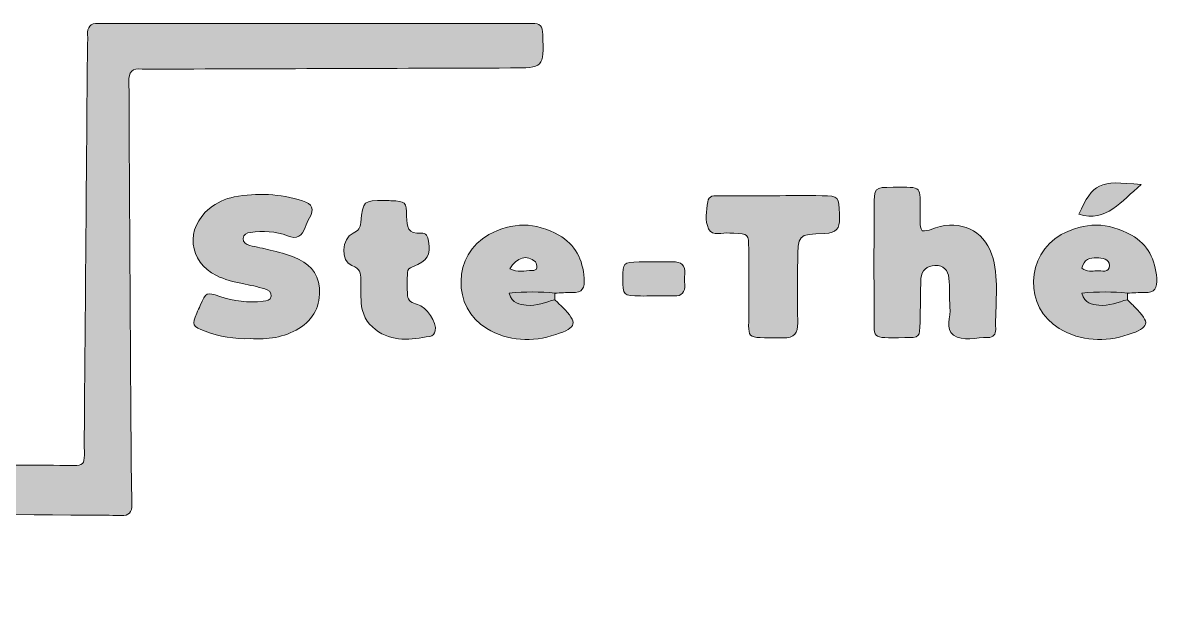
# Model space of a CAD drawing. Header units: millimetres. Extents: x -46 to 187, y -44 to 92.
# Drawn here: x 19.57 to 65.19, y -40.41 to -17.24 of the extents above; entities that cross this region are included whole.
import ezdxf

# ---------------------------------------------------------------- set-up
doc = ezdxf.new("R2010")
doc.units = ezdxf.units.MM
doc.header["$MEASUREMENT"] = 0
doc.layers.add('Calque 1', color=7, linetype='Continuous')

# ---------------------------------------------------------------- blocks, each defined once
blk = doc.blocks.new('block 2')
at = {"layer": 'Calque 1', "true_color": 0xffffff}
h = blk.add_hatch(color=7, dxfattribs=at)
h.dxf.hatch_style = 2
edge = h.paths.add_edge_path()
edge.add_spline(control_points=[(-3.55, -34.875), (4.571, -34.937), (12.691, -35.003), (20.812, -35.055), (22.269, -35.064), (22.033, -35.244), (22.045, -33.884), (22.092, -28.782), (22.129, -23.68), (22.17, -18.579), (22.172, -18.297), (22.191, -18.014), (22.181, -17.733), (22.17, -17.422), (22.276, -17.248), (22.613, -17.271), (22.754, -17.28), (22.895, -17.271), (23.036, -17.271), (28.564, -17.271), (34.091, -17.271), (39.619, -17.271), (39.76, -17.271), (39.902, -17.283), (40.042, -17.27), (40.375, -17.24), (40.473, -17.395), (40.482, -17.715), (40.519, -19.063), (40.528, -19.06), (39.18, -19.064), (34.329, -19.078), (29.479, -19.095), (24.629, -19.111), (24.544, -19.111), (24.458, -19.119), (24.375, -19.11), (23.981, -19.064), (23.823, -19.209), (23.838, -19.629), (23.868, -20.53), (23.849, -21.433), (23.854, -22.335), (23.878, -26.31), (23.902, -30.285), (23.928, -34.26), (23.933, -35.049), (23.943, -35.838), (23.963, -36.627), (23.971, -36.949), (23.845, -37.091), (23.517, -37.078), (23.095, -37.061), (22.672, -37.067), (22.249, -37.063), (14.354, -36.986), (6.459, -36.909), (-1.435, -36.832), (-2.14, -36.825), (-2.844, -36.81), (-3.549, -36.8), (-3.468, -36.158), (-3.504, -35.517), (-3.55, -34.875)], knot_values=[0, 0, 0, 0, 1, 1, 1, 2, 2, 2, 3, 3, 3, 4, 4, 4, 5, 5, 5, 6, 6, 6, 7, 7, 7, 8, 8, 8, 9, 9, 9, 10, 10, 10, 11, 11, 11, 12, 12, 12, 13, 13, 13, 14, 14, 14, 15, 15, 15, 16, 16, 16, 17, 17, 17, 18, 18, 18, 19, 19, 19, 20, 20, 20, 21, 21, 21, 21], degree=3, periodic=1)
h = blk.add_hatch(color=7, dxfattribs=at)
h.dxf.hatch_style = 2
edge = h.paths.add_edge_path()
edge.add_spline(control_points=[(64.544, -23.758), (63.722, -24.425), (63.169, -25.287), (62.031, -24.953), (62.622, -23.691), (62.838, -23.58), (64.544, -23.758)], knot_values=[0, 0, 0, 0, 1, 1, 1, 2, 2, 2, 2], degree=3, periodic=1)
h = blk.add_hatch(color=7, dxfattribs=at)
h.dxf.hatch_style = 2
edge = h.paths.add_edge_path()
edge.add_spline(control_points=[(28.724, -29.955), (28.095, -29.983), (27.487, -29.874), (26.903, -29.656), (26.391, -29.464), (26.375, -29.41), (26.568, -28.928), (26.61, -28.824), (26.662, -28.723), (26.709, -28.621), (26.953, -28.085), (26.959, -28.07), (27.492, -28.258), (28.063, -28.46), (28.644, -28.509), (29.238, -28.453), (29.373, -28.44), (29.538, -28.425), (29.556, -28.246), (29.573, -28.08), (29.442, -27.99), (29.308, -27.952), (29.01, -27.869), (28.709, -27.799), (28.405, -27.741), (28.044, -27.673), (27.69, -27.58), (27.361, -27.418), (26.232, -26.865), (26.097, -25.501), (27.086, -24.715), (27.378, -24.483), (27.71, -24.319), (28.071, -24.254), (28.997, -24.087), (29.916, -24.12), (30.822, -24.409), (31.212, -24.534), (31.309, -24.739), (31.103, -25.095), (31.033, -25.216), (30.976, -25.347), (30.93, -25.479), (30.807, -25.835), (30.599, -25.969), (30.223, -25.819), (29.742, -25.628), (29.235, -25.614), (28.727, -25.679), (28.582, -25.698), (28.438, -25.76), (28.434, -25.925), (28.431, -26.082), (28.553, -26.173), (28.7, -26.208), (28.973, -26.273), (29.25, -26.323), (29.522, -26.393), (29.847, -26.478), (30.181, -26.548), (30.489, -26.679), (31.031, -26.908), (31.446, -27.26), (31.499, -27.911), (31.558, -28.63), (31.278, -29.175), (30.674, -29.548), (30.077, -29.916), (29.409, -29.993), (28.724, -29.955)], knot_values=[0, 0, 0, 0, 1, 1, 1, 2, 2, 2, 3, 3, 3, 4, 4, 4, 5, 5, 5, 6, 6, 6, 7, 7, 7, 8, 8, 8, 9, 9, 9, 10, 10, 10, 11, 11, 11, 12, 12, 12, 13, 13, 13, 14, 14, 14, 15, 15, 15, 16, 16, 16, 17, 17, 17, 18, 18, 18, 19, 19, 19, 20, 20, 20, 21, 21, 21, 22, 22, 22, 23, 23, 23, 23], degree=3, periodic=1)
h = blk.add_hatch(color=7, dxfattribs=at)
h.dxf.hatch_style = 2
edge = h.paths.add_edge_path()
edge.add_spline(control_points=[(55.733, -25.616), (55.994, -25.645), (56.214, -25.493), (56.457, -25.44), (57.475, -25.218), (58.324, -25.718), (58.584, -26.729), (58.826, -27.669), (58.666, -28.632), (58.693, -29.585), (58.698, -29.779), (58.586, -29.913), (58.386, -29.909), (57.913, -29.899), (57.373, -30.086), (56.989, -29.814), (56.663, -29.582), (56.884, -29.077), (56.854, -28.695), (56.823, -28.304), (56.853, -27.907), (56.812, -27.517), (56.779, -27.21), (56.599, -26.996), (56.25, -27.014), (55.924, -27.031), (55.704, -27.205), (55.687, -27.53), (55.655, -28.119), (55.669, -28.71), (55.654, -29.3), (55.638, -29.899), (55.632, -29.917), (55.033, -29.917), (53.594, -29.916), (53.816, -30.051), (53.805, -28.727), (53.793, -27.377), (53.8, -26.026), (53.803, -24.676), (53.806, -23.874), (53.81, -23.865), (54.57, -23.866), (55.796, -23.867), (55.645, -23.764), (55.657, -24.949), (55.66, -25.171), (55.613, -25.4), (55.733, -25.616)], knot_values=[0, 0, 0, 0, 1, 1, 1, 2, 2, 2, 3, 3, 3, 4, 4, 4, 5, 5, 5, 6, 6, 6, 7, 7, 7, 8, 8, 8, 9, 9, 9, 10, 10, 10, 11, 11, 11, 12, 12, 12, 13, 13, 13, 14, 14, 14, 15, 15, 15, 16, 16, 16, 16], degree=3, periodic=1)
h = blk.add_hatch(color=7, dxfattribs=at)
h.dxf.hatch_style = 2
edge = h.paths.add_edge_path()
edge.add_spline(control_points=[(34.121, -24.403), (34.205, -24.403), (34.29, -24.4), (34.374, -24.404), (34.967, -24.433), (35, -24.436), (35.007, -25.03), (35.013, -25.453), (35.063, -25.752), (35.588, -25.709), (35.793, -25.692), (35.862, -25.841), (35.892, -26.032), (35.983, -26.606), (35.864, -26.814), (35.245, -27.062), (35.129, -27.109), (35.042, -27.166), (35.039, -27.29), (35.032, -27.599), (35.021, -27.909), (35.043, -28.216), (35.059, -28.442), (35.231, -28.521), (35.444, -28.577), (35.815, -28.676), (36.22, -29.309), (36.16, -29.637), (36.137, -29.762), (36.046, -29.845), (35.941, -29.864), (35.186, -30), (34.426, -30.106), (33.755, -29.592), (33.403, -29.323), (33.209, -28.951), (33.181, -28.507), (33.161, -28.198), (33.164, -27.888), (33.163, -27.578), (33.162, -27.316), (33.138, -27.141), (32.81, -27.017), (32.348, -26.842), (32.385, -25.928), (32.854, -25.707), (33.073, -25.605), (33.14, -25.497), (33.164, -25.28), (33.263, -24.397), (33.269, -24.398), (34.121, -24.403)], knot_values=[0, 0, 0, 0, 1, 1, 1, 2, 2, 2, 3, 3, 3, 4, 4, 4, 5, 5, 5, 6, 6, 6, 7, 7, 7, 8, 8, 8, 9, 9, 9, 10, 10, 10, 11, 11, 11, 12, 12, 12, 13, 13, 13, 14, 14, 14, 15, 15, 15, 16, 16, 16, 17, 17, 17, 17], degree=3, periodic=1)
h = blk.add_hatch(color=7, dxfattribs=at)
h.dxf.hatch_style = 2
edge = h.paths.add_edge_path()
edge.add_spline(control_points=[(49.769, -24.203), (50.416, -24.202), (51.062, -24.195), (51.709, -24.204), (52.371, -24.214), (52.405, -24.257), (52.407, -24.939), (52.408, -24.995), (52.404, -25.051), (52.407, -25.107), (52.429, -25.516), (52.281, -25.707), (51.827, -25.72), (50.729, -25.751), (50.73, -25.774), (50.73, -26.874), (50.729, -27.689), (50.72, -28.504), (50.732, -29.319), (50.739, -29.736), (50.595, -29.933), (50.146, -29.926), (48.466, -29.9), (48.797, -30.077), (48.769, -28.626), (48.754, -27.867), (48.774, -27.108), (48.763, -26.349), (48.755, -25.734), (48.745, -25.734), (48.166, -25.71), (48.11, -25.708), (48.052, -25.717), (47.997, -25.708), (47.706, -25.663), (47.306, -25.863), (47.147, -25.533), (46.992, -25.213), (47.066, -24.814), (47.114, -24.452), (47.149, -24.184), (47.382, -24.206), (47.576, -24.205), (48.307, -24.201), (49.038, -24.203), (49.769, -24.203)], knot_values=[0, 0, 0, 0, 1, 1, 1, 2, 2, 2, 3, 3, 3, 4, 4, 4, 5, 5, 5, 6, 6, 6, 7, 7, 7, 8, 8, 8, 9, 9, 9, 10, 10, 10, 11, 11, 11, 12, 12, 12, 13, 13, 13, 14, 14, 14, 15, 15, 15, 15], degree=3, periodic=1)
h = blk.add_hatch(color=7, dxfattribs=at)
h.dxf.hatch_style = 2
edge = h.paths.add_edge_path()
edge.add_spline(control_points=[(40.968, -28.392), (41.068, -28.491), (41.169, -28.589), (41.268, -28.689), (41.896, -29.325), (41.872, -29.508), (41, -29.795), (40.056, -30.105), (39.099, -30.069), (38.228, -29.551), (36.81, -28.708), (36.862, -26.564), (38.308, -25.769), (39.245, -25.255), (40.193, -25.261), (41.125, -25.79), (41.796, -26.17), (42.094, -26.778), (42.144, -27.529), (42.169, -27.892), (42.09, -28.137), (41.647, -28.104), (41.425, -28.087), (41.198, -28.119), (40.973, -28.128), (40.373, -28.059), (39.775, -28.065), (39.132, -28.122), (39.264, -28.56), (39.538, -28.577), (39.82, -28.613), (40.231, -28.667), (40.587, -28.474), (40.968, -28.392)], knot_values=[0, 0, 0, 0, 1, 1, 1, 2, 2, 2, 3, 3, 3, 4, 4, 4, 5, 5, 5, 6, 6, 6, 7, 7, 7, 8, 8, 8, 9, 9, 9, 10, 10, 10, 11, 11, 11, 11], degree=3, periodic=1)
edge = h.paths.add_edge_path()
edge.add_spline(control_points=[(39.158, -27.148), (39.451, -27.293), (39.759, -27.222), (40.061, -27.215), (40.14, -27.214), (40.241, -27.191), (40.247, -27.094), (40.252, -27.02), (40.232, -26.919), (40.183, -26.87), (39.863, -26.553), (39.428, -26.672), (39.158, -27.148)], knot_values=[0, 0, 0, 0, 1, 1, 1, 2, 2, 2, 3, 3, 3, 4, 4, 4, 4], degree=3, periodic=1)
h = blk.add_hatch(color=7, dxfattribs=at)
h.dxf.hatch_style = 2
edge = h.paths.add_edge_path()
edge.add_spline(control_points=[(63.989, -28.392), (64.089, -28.491), (64.19, -28.589), (64.289, -28.689), (64.917, -29.325), (64.893, -29.508), (64.021, -29.795), (63.077, -30.105), (62.12, -30.069), (61.249, -29.551), (59.831, -28.708), (59.883, -26.564), (61.329, -25.769), (62.266, -25.255), (63.214, -25.261), (64.146, -25.79), (64.817, -26.17), (65.115, -26.778), (65.165, -27.529), (65.19, -27.892), (65.11, -28.137), (64.668, -28.104), (64.446, -28.087), (64.219, -28.119), (63.994, -28.128), (63.393, -28.059), (62.796, -28.065), (62.153, -28.122), (62.285, -28.56), (62.559, -28.577), (62.841, -28.613), (63.252, -28.667), (63.608, -28.474), (63.989, -28.392)], knot_values=[0, 0, 0, 0, 1, 1, 1, 2, 2, 2, 3, 3, 3, 4, 4, 4, 5, 5, 5, 6, 6, 6, 7, 7, 7, 8, 8, 8, 9, 9, 9, 10, 10, 10, 11, 11, 11, 11], degree=3, periodic=1)
edge = h.paths.add_edge_path()
edge.add_spline(control_points=[(62.153, -27.125), (62.358, -27.271), (62.561, -27.241), (62.75, -27.225), (62.944, -27.209), (63.273, -27.338), (63.268, -27.007), (63.265, -26.756), (62.979, -26.698), (62.744, -26.699), (62.482, -26.701), (62.238, -26.747), (62.153, -27.125)], knot_values=[0, 0, 0, 0, 1, 1, 1, 2, 2, 2, 3, 3, 3, 4, 4, 4, 4], degree=3, periodic=1)
h = blk.add_hatch(color=7, dxfattribs=at)
h.dxf.hatch_style = 2
edge = h.paths.add_edge_path()
edge.add_spline(control_points=[(44.913, -28.239), (44.745, -28.239), (44.577, -28.242), (44.409, -28.239), (43.712, -28.225), (43.699, -28.212), (43.702, -27.541), (43.705, -26.892), (43.708, -26.884), (44.353, -26.87), (44.8, -26.861), (45.248, -26.88), (45.695, -26.866), (46.05, -26.855), (46.218, -26.996), (46.19, -27.358), (46.18, -27.497), (46.183, -27.638), (46.19, -27.777), (46.205, -28.088), (46.078, -28.249), (45.752, -28.239), (45.472, -28.23), (45.192, -28.237), (44.913, -28.237), (44.913, -28.238), (44.913, -28.239), (44.913, -28.239)], knot_values=[0, 0, 0, 0, 1, 1, 1, 2, 2, 2, 3, 3, 3, 4, 4, 4, 5, 5, 5, 6, 6, 6, 7, 7, 7, 8, 8, 8, 9, 9, 9, 9], degree=3, periodic=1)
at = {"layer": 'Calque 1', "true_color": 0xe0edf7}
h = blk.add_hatch(color=254, dxfattribs=at)
h.dxf.hatch_style = 2
edge = h.paths.add_edge_path()
edge.add_spline(control_points=[(40.968, -28.392), (40.587, -28.474), (40.231, -28.667), (39.82, -28.613), (39.538, -28.577), (39.264, -28.56), (39.132, -28.122), (39.775, -28.065), (40.373, -28.059), (40.973, -28.128), (40.972, -28.216), (40.97, -28.304), (40.968, -28.392)], knot_values=[0, 0, 0, 0, 1, 1, 1, 2, 2, 2, 3, 3, 3, 4, 4, 4, 4], degree=3, periodic=1)
h = blk.add_hatch(color=254, dxfattribs=at)
h.dxf.hatch_style = 2
edge = h.paths.add_edge_path()
edge.add_spline(control_points=[(63.989, -28.392), (63.608, -28.474), (63.252, -28.667), (62.841, -28.613), (62.559, -28.577), (62.285, -28.56), (62.153, -28.122), (62.796, -28.065), (63.393, -28.059), (63.994, -28.128), (63.993, -28.216), (63.991, -28.304), (63.989, -28.392)], knot_values=[0, 0, 0, 0, 1, 1, 1, 2, 2, 2, 3, 3, 3, 4, 4, 4, 4], degree=3, periodic=1)
at = {"layer": 'Calque 1', "lineweight": 0}
for points, knots in [([(-3.549, -36.799), (-2.844, -36.81), (-2.14, -36.825), (-1.435, -36.832), (6.459, -36.909), (14.354, -36.986), (22.249, -37.063), (22.672, -37.067), (23.095, -37.061), (23.517, -37.078), (23.845, -37.091), (23.971, -36.949), (23.963, -36.627), (23.943, -35.838), (23.933, -35.049), (23.928, -34.26), (23.902, -30.285), (23.878, -26.31), (23.854, -22.335), (23.849, -21.433), (23.868, -20.53), (23.838, -19.629), (23.823, -19.209), (23.981, -19.064), (24.375, -19.11), (24.458, -19.119), (24.544, -19.111), (24.629, -19.111), (29.479, -19.095), (34.329, -19.078), (39.18, -19.064), (40.528, -19.06), (40.519, -19.063), (40.482, -17.715), (40.473, -17.395), (40.375, -17.24), (40.042, -17.27), (39.902, -17.283), (39.76, -17.271), (39.619, -17.271), (34.091, -17.271), (28.564, -17.271), (23.036, -17.271), (22.895, -17.271), (22.754, -17.28), (22.613, -17.271), (22.276, -17.248), (22.17, -17.422), (22.181, -17.733), (22.191, -18.014), (22.172, -18.297), (22.17, -18.579), (22.129, -23.68), (22.092, -28.782), (22.045, -33.884), (22.033, -35.244), (22.269, -35.064), (20.812, -35.055), (12.691, -35.003), (4.571, -34.937), (-3.55, -34.875), (-3.608, -34.688), (-3.658, -34.497), (-3.727, -34.313), (-4.526, -32.181), (-6.896, -30.985), (-8.986, -31.657), (-11.186, -32.364), (-12.454, -34.746), (-11.788, -36.979), (-11.32, -38.547), (-10.308, -39.667), (-8.705, -40.036), (-7.086, -40.408), (-5.652, -39.94), (-4.527, -38.646), (-4.053, -38.1), (-3.774, -37.469), (-3.549, -36.799)], [0, 0, 0, 0, 1, 1, 1, 2, 2, 2, 3, 3, 3, 4, 4, 4, 5, 5, 5, 6, 6, 6, 7, 7, 7, 8, 8, 8, 9, 9, 9, 10, 10, 10, 11, 11, 11, 12, 12, 12, 13, 13, 13, 14, 14, 14, 15, 15, 15, 16, 16, 16, 17, 17, 17, 18, 18, 18, 19, 19, 19, 20, 20, 20, 21, 21, 21, 22, 22, 22, 23, 23, 23, 24, 24, 24, 25, 25, 25, 26, 26, 26, 26]), ([(-3.55, -34.875), (4.571, -34.937), (12.691, -35.003), (20.812, -35.055), (22.269, -35.064), (22.033, -35.244), (22.045, -33.884), (22.092, -28.782), (22.129, -23.68), (22.17, -18.579), (22.172, -18.297), (22.191, -18.014), (22.181, -17.733), (22.17, -17.422), (22.276, -17.248), (22.613, -17.271), (22.754, -17.28), (22.895, -17.271), (23.036, -17.271), (28.564, -17.271), (34.091, -17.271), (39.619, -17.271), (39.76, -17.271), (39.902, -17.283), (40.042, -17.27), (40.375, -17.24), (40.473, -17.395), (40.482, -17.715), (40.519, -19.063), (40.528, -19.06), (39.18, -19.064), (34.329, -19.078), (29.479, -19.095), (24.629, -19.111), (24.544, -19.111), (24.458, -19.119), (24.375, -19.11), (23.981, -19.064), (23.823, -19.209), (23.838, -19.629), (23.868, -20.53), (23.849, -21.433), (23.854, -22.335), (23.878, -26.31), (23.902, -30.285), (23.928, -34.26), (23.933, -35.049), (23.943, -35.838), (23.963, -36.627), (23.971, -36.949), (23.845, -37.091), (23.517, -37.078), (23.095, -37.061), (22.672, -37.067), (22.249, -37.063), (14.354, -36.986), (6.459, -36.909), (-1.435, -36.832), (-2.14, -36.825), (-2.844, -36.81), (-3.549, -36.8), (-3.468, -36.158), (-3.504, -35.517), (-3.55, -34.875)], [0, 0, 0, 0, 1, 1, 1, 2, 2, 2, 3, 3, 3, 4, 4, 4, 5, 5, 5, 6, 6, 6, 7, 7, 7, 8, 8, 8, 9, 9, 9, 10, 10, 10, 11, 11, 11, 12, 12, 12, 13, 13, 13, 14, 14, 14, 15, 15, 15, 16, 16, 16, 17, 17, 17, 18, 18, 18, 19, 19, 19, 20, 20, 20, 21, 21, 21, 21]), ([(64.544, -23.758), (62.838, -23.58), (62.622, -23.691), (62.031, -24.953), (63.169, -25.287), (63.722, -24.425), (64.544, -23.758)], [0, 0, 0, 0, 1, 1, 1, 2, 2, 2, 2]), ([(64.544, -23.758), (63.722, -24.425), (63.169, -25.287), (62.031, -24.953), (62.622, -23.691), (62.838, -23.58), (64.544, -23.758)], [0, 0, 0, 0, 1, 1, 1, 2, 2, 2, 2]), ([(28.724, -29.955), (29.409, -29.993), (30.077, -29.916), (30.674, -29.548), (31.278, -29.175), (31.558, -28.63), (31.499, -27.911), (31.446, -27.26), (31.031, -26.908), (30.489, -26.679), (30.181, -26.548), (29.847, -26.478), (29.522, -26.393), (29.25, -26.323), (28.973, -26.273), (28.7, -26.208), (28.553, -26.173), (28.431, -26.082), (28.434, -25.925), (28.438, -25.76), (28.582, -25.698), (28.727, -25.679), (29.235, -25.614), (29.742, -25.628), (30.223, -25.819), (30.599, -25.969), (30.807, -25.835), (30.93, -25.479), (30.976, -25.347), (31.033, -25.216), (31.103, -25.095), (31.309, -24.739), (31.212, -24.534), (30.822, -24.409), (29.916, -24.12), (28.997, -24.087), (28.071, -24.254), (27.71, -24.319), (27.378, -24.483), (27.086, -24.715), (26.097, -25.501), (26.232, -26.865), (27.361, -27.418), (27.69, -27.58), (28.044, -27.673), (28.405, -27.741), (28.709, -27.799), (29.01, -27.869), (29.308, -27.952), (29.442, -27.99), (29.573, -28.08), (29.556, -28.246), (29.538, -28.425), (29.373, -28.44), (29.238, -28.453), (28.644, -28.509), (28.063, -28.46), (27.492, -28.258), (26.959, -28.07), (26.953, -28.085), (26.709, -28.621), (26.662, -28.723), (26.61, -28.824), (26.568, -28.928), (26.375, -29.41), (26.391, -29.464), (26.903, -29.656), (27.487, -29.874), (28.095, -29.983), (28.724, -29.955)], [0, 0, 0, 0, 1, 1, 1, 2, 2, 2, 3, 3, 3, 4, 4, 4, 5, 5, 5, 6, 6, 6, 7, 7, 7, 8, 8, 8, 9, 9, 9, 10, 10, 10, 11, 11, 11, 12, 12, 12, 13, 13, 13, 14, 14, 14, 15, 15, 15, 16, 16, 16, 17, 17, 17, 18, 18, 18, 19, 19, 19, 20, 20, 20, 21, 21, 21, 22, 22, 22, 23, 23, 23, 23]), ([(28.724, -29.955), (28.095, -29.983), (27.487, -29.874), (26.903, -29.656), (26.391, -29.464), (26.375, -29.41), (26.568, -28.928), (26.61, -28.824), (26.662, -28.723), (26.709, -28.621), (26.953, -28.085), (26.959, -28.07), (27.492, -28.258), (28.063, -28.46), (28.644, -28.509), (29.238, -28.453), (29.373, -28.44), (29.538, -28.425), (29.556, -28.246), (29.573, -28.08), (29.442, -27.99), (29.308, -27.952), (29.01, -27.869), (28.709, -27.799), (28.405, -27.741), (28.044, -27.673), (27.69, -27.58), (27.361, -27.418), (26.232, -26.865), (26.097, -25.501), (27.086, -24.715), (27.378, -24.483), (27.71, -24.319), (28.071, -24.254), (28.997, -24.087), (29.916, -24.12), (30.822, -24.409), (31.212, -24.534), (31.309, -24.739), (31.103, -25.095), (31.033, -25.216), (30.976, -25.347), (30.93, -25.479), (30.807, -25.835), (30.599, -25.969), (30.223, -25.819), (29.742, -25.628), (29.235, -25.614), (28.727, -25.679), (28.582, -25.698), (28.438, -25.76), (28.434, -25.925), (28.431, -26.082), (28.553, -26.173), (28.7, -26.208), (28.973, -26.273), (29.25, -26.323), (29.522, -26.393), (29.847, -26.478), (30.181, -26.548), (30.489, -26.679), (31.031, -26.908), (31.446, -27.26), (31.499, -27.911), (31.558, -28.63), (31.278, -29.175), (30.674, -29.548), (30.077, -29.916), (29.409, -29.993), (28.724, -29.955)], [0, 0, 0, 0, 1, 1, 1, 2, 2, 2, 3, 3, 3, 4, 4, 4, 5, 5, 5, 6, 6, 6, 7, 7, 7, 8, 8, 8, 9, 9, 9, 10, 10, 10, 11, 11, 11, 12, 12, 12, 13, 13, 13, 14, 14, 14, 15, 15, 15, 16, 16, 16, 17, 17, 17, 18, 18, 18, 19, 19, 19, 20, 20, 20, 21, 21, 21, 22, 22, 22, 23, 23, 23, 23]), ([(55.733, -25.616), (55.613, -25.4), (55.66, -25.171), (55.657, -24.949), (55.645, -23.764), (55.796, -23.867), (54.57, -23.866), (53.81, -23.865), (53.806, -23.874), (53.803, -24.676), (53.8, -26.026), (53.793, -27.377), (53.805, -28.727), (53.816, -30.051), (53.594, -29.916), (55.033, -29.917), (55.632, -29.917), (55.638, -29.899), (55.654, -29.3), (55.669, -28.71), (55.655, -28.119), (55.687, -27.53), (55.704, -27.205), (55.924, -27.031), (56.25, -27.014), (56.599, -26.996), (56.779, -27.21), (56.812, -27.517), (56.853, -27.907), (56.823, -28.304), (56.854, -28.695), (56.884, -29.077), (56.663, -29.582), (56.989, -29.814), (57.373, -30.086), (57.913, -29.899), (58.386, -29.909), (58.586, -29.913), (58.698, -29.779), (58.693, -29.585), (58.666, -28.632), (58.826, -27.669), (58.584, -26.729), (58.324, -25.718), (57.475, -25.218), (56.457, -25.44), (56.214, -25.493), (55.994, -25.645), (55.733, -25.616)], [0, 0, 0, 0, 1, 1, 1, 2, 2, 2, 3, 3, 3, 4, 4, 4, 5, 5, 5, 6, 6, 6, 7, 7, 7, 8, 8, 8, 9, 9, 9, 10, 10, 10, 11, 11, 11, 12, 12, 12, 13, 13, 13, 14, 14, 14, 15, 15, 15, 16, 16, 16, 16]), ([(55.733, -25.616), (55.994, -25.645), (56.214, -25.493), (56.457, -25.44), (57.475, -25.218), (58.324, -25.718), (58.584, -26.729), (58.826, -27.669), (58.666, -28.632), (58.693, -29.585), (58.698, -29.779), (58.586, -29.913), (58.386, -29.909), (57.913, -29.899), (57.373, -30.086), (56.989, -29.814), (56.663, -29.582), (56.884, -29.077), (56.854, -28.695), (56.823, -28.304), (56.853, -27.907), (56.812, -27.517), (56.779, -27.21), (56.599, -26.996), (56.25, -27.014), (55.924, -27.031), (55.704, -27.205), (55.687, -27.53), (55.655, -28.119), (55.669, -28.71), (55.654, -29.3), (55.638, -29.899), (55.632, -29.917), (55.033, -29.917), (53.594, -29.916), (53.816, -30.051), (53.805, -28.727), (53.793, -27.377), (53.8, -26.026), (53.803, -24.676), (53.806, -23.874), (53.81, -23.865), (54.57, -23.866), (55.796, -23.867), (55.645, -23.764), (55.657, -24.949), (55.66, -25.171), (55.613, -25.4), (55.733, -25.616)], [0, 0, 0, 0, 1, 1, 1, 2, 2, 2, 3, 3, 3, 4, 4, 4, 5, 5, 5, 6, 6, 6, 7, 7, 7, 8, 8, 8, 9, 9, 9, 10, 10, 10, 11, 11, 11, 12, 12, 12, 13, 13, 13, 14, 14, 14, 15, 15, 15, 16, 16, 16, 16]), ([(34.121, -24.403), (33.269, -24.398), (33.263, -24.397), (33.164, -25.28), (33.14, -25.497), (33.073, -25.605), (32.854, -25.707), (32.385, -25.928), (32.348, -26.842), (32.81, -27.017), (33.138, -27.141), (33.162, -27.316), (33.163, -27.578), (33.164, -27.888), (33.161, -28.198), (33.181, -28.507), (33.209, -28.951), (33.403, -29.323), (33.755, -29.592), (34.426, -30.106), (35.186, -30), (35.941, -29.864), (36.046, -29.845), (36.137, -29.762), (36.16, -29.637), (36.22, -29.309), (35.815, -28.676), (35.444, -28.577), (35.231, -28.521), (35.059, -28.442), (35.043, -28.216), (35.021, -27.909), (35.032, -27.599), (35.039, -27.29), (35.042, -27.166), (35.129, -27.109), (35.245, -27.062), (35.864, -26.814), (35.983, -26.606), (35.892, -26.032), (35.862, -25.841), (35.793, -25.692), (35.588, -25.709), (35.063, -25.752), (35.013, -25.453), (35.007, -25.03), (35, -24.436), (34.967, -24.433), (34.374, -24.404), (34.29, -24.4), (34.205, -24.403), (34.121, -24.403)], [0, 0, 0, 0, 1, 1, 1, 2, 2, 2, 3, 3, 3, 4, 4, 4, 5, 5, 5, 6, 6, 6, 7, 7, 7, 8, 8, 8, 9, 9, 9, 10, 10, 10, 11, 11, 11, 12, 12, 12, 13, 13, 13, 14, 14, 14, 15, 15, 15, 16, 16, 16, 17, 17, 17, 17]), ([(34.121, -24.403), (34.205, -24.403), (34.29, -24.4), (34.374, -24.404), (34.967, -24.433), (35, -24.436), (35.007, -25.03), (35.013, -25.453), (35.063, -25.752), (35.588, -25.709), (35.793, -25.692), (35.862, -25.841), (35.892, -26.032), (35.983, -26.606), (35.864, -26.814), (35.245, -27.062), (35.129, -27.109), (35.042, -27.166), (35.039, -27.29), (35.032, -27.599), (35.021, -27.909), (35.043, -28.216), (35.059, -28.442), (35.231, -28.521), (35.444, -28.577), (35.815, -28.676), (36.22, -29.309), (36.16, -29.637), (36.137, -29.762), (36.046, -29.845), (35.941, -29.864), (35.186, -30), (34.426, -30.106), (33.755, -29.592), (33.403, -29.323), (33.209, -28.951), (33.181, -28.507), (33.161, -28.198), (33.164, -27.888), (33.163, -27.578), (33.162, -27.316), (33.138, -27.141), (32.81, -27.017), (32.348, -26.842), (32.385, -25.928), (32.854, -25.707), (33.073, -25.605), (33.14, -25.497), (33.164, -25.28), (33.263, -24.397), (33.269, -24.398), (34.121, -24.403)], [0, 0, 0, 0, 1, 1, 1, 2, 2, 2, 3, 3, 3, 4, 4, 4, 5, 5, 5, 6, 6, 6, 7, 7, 7, 8, 8, 8, 9, 9, 9, 10, 10, 10, 11, 11, 11, 12, 12, 12, 13, 13, 13, 14, 14, 14, 15, 15, 15, 16, 16, 16, 17, 17, 17, 17]), ([(49.769, -24.203), (49.038, -24.203), (48.307, -24.201), (47.576, -24.205), (47.382, -24.206), (47.149, -24.184), (47.114, -24.452), (47.066, -24.814), (46.992, -25.213), (47.147, -25.533), (47.306, -25.863), (47.706, -25.663), (47.997, -25.708), (48.052, -25.717), (48.11, -25.708), (48.166, -25.71), (48.745, -25.734), (48.755, -25.734), (48.763, -26.349), (48.774, -27.108), (48.754, -27.867), (48.769, -28.626), (48.797, -30.077), (48.466, -29.9), (50.146, -29.926), (50.595, -29.933), (50.739, -29.736), (50.732, -29.319), (50.72, -28.504), (50.729, -27.689), (50.73, -26.874), (50.73, -25.774), (50.729, -25.751), (51.827, -25.72), (52.281, -25.707), (52.429, -25.516), (52.407, -25.107), (52.404, -25.051), (52.408, -24.995), (52.407, -24.939), (52.405, -24.257), (52.371, -24.214), (51.709, -24.204), (51.062, -24.195), (50.416, -24.202), (49.769, -24.203)], [0, 0, 0, 0, 1, 1, 1, 2, 2, 2, 3, 3, 3, 4, 4, 4, 5, 5, 5, 6, 6, 6, 7, 7, 7, 8, 8, 8, 9, 9, 9, 10, 10, 10, 11, 11, 11, 12, 12, 12, 13, 13, 13, 14, 14, 14, 15, 15, 15, 15]), ([(49.769, -24.203), (50.416, -24.202), (51.062, -24.195), (51.709, -24.204), (52.371, -24.214), (52.405, -24.257), (52.407, -24.939), (52.408, -24.995), (52.404, -25.051), (52.407, -25.107), (52.429, -25.516), (52.281, -25.707), (51.827, -25.72), (50.729, -25.751), (50.73, -25.774), (50.73, -26.874), (50.729, -27.689), (50.72, -28.504), (50.732, -29.319), (50.739, -29.736), (50.595, -29.933), (50.146, -29.926), (48.466, -29.9), (48.797, -30.077), (48.769, -28.626), (48.754, -27.867), (48.774, -27.108), (48.763, -26.349), (48.755, -25.734), (48.745, -25.734), (48.166, -25.71), (48.11, -25.708), (48.052, -25.717), (47.997, -25.708), (47.706, -25.663), (47.306, -25.863), (47.147, -25.533), (46.992, -25.213), (47.066, -24.814), (47.114, -24.452), (47.149, -24.184), (47.382, -24.206), (47.576, -24.205), (48.307, -24.201), (49.038, -24.203), (49.769, -24.203)], [0, 0, 0, 0, 1, 1, 1, 2, 2, 2, 3, 3, 3, 4, 4, 4, 5, 5, 5, 6, 6, 6, 7, 7, 7, 8, 8, 8, 9, 9, 9, 10, 10, 10, 11, 11, 11, 12, 12, 12, 13, 13, 13, 14, 14, 14, 15, 15, 15, 15]), ([(40.974, -28.129), (41.198, -28.119), (41.425, -28.087), (41.647, -28.104), (42.09, -28.137), (42.169, -27.892), (42.144, -27.529), (42.094, -26.778), (41.796, -26.17), (41.125, -25.79), (40.193, -25.261), (39.245, -25.255), (38.308, -25.769), (36.862, -26.564), (36.81, -28.708), (38.228, -29.551), (39.099, -30.069), (40.056, -30.105), (41, -29.795), (41.872, -29.508), (41.896, -29.325), (41.268, -28.689), (41.169, -28.589), (41.068, -28.491), (40.968, -28.392), (40.97, -28.304), (40.972, -28.216), (40.974, -28.129)], [0, 0, 0, 0, 1, 1, 1, 2, 2, 2, 3, 3, 3, 4, 4, 4, 5, 5, 5, 6, 6, 6, 7, 7, 7, 8, 8, 8, 9, 9, 9, 9]), ([(40.968, -28.392), (41.068, -28.491), (41.169, -28.589), (41.268, -28.689), (41.896, -29.325), (41.872, -29.508), (41, -29.795), (40.056, -30.105), (39.099, -30.069), (38.228, -29.551), (36.81, -28.708), (36.862, -26.564), (38.308, -25.769), (39.245, -25.255), (40.193, -25.261), (41.125, -25.79), (41.796, -26.17), (42.094, -26.778), (42.144, -27.529), (42.169, -27.892), (42.09, -28.137), (41.647, -28.104), (41.425, -28.087), (41.198, -28.119), (40.973, -28.128), (40.373, -28.059), (39.775, -28.065), (39.132, -28.122), (39.264, -28.56), (39.538, -28.577), (39.82, -28.613), (40.231, -28.667), (40.587, -28.474), (40.968, -28.392)], [0, 0, 0, 0, 1, 1, 1, 2, 2, 2, 3, 3, 3, 4, 4, 4, 5, 5, 5, 6, 6, 6, 7, 7, 7, 8, 8, 8, 9, 9, 9, 10, 10, 10, 11, 11, 11, 11]), ([(63.994, -28.129), (64.219, -28.119), (64.446, -28.087), (64.668, -28.104), (65.11, -28.137), (65.19, -27.892), (65.165, -27.529), (65.115, -26.778), (64.817, -26.17), (64.146, -25.79), (63.214, -25.261), (62.266, -25.255), (61.329, -25.769), (59.883, -26.564), (59.831, -28.708), (61.249, -29.551), (62.12, -30.069), (63.077, -30.105), (64.021, -29.795), (64.893, -29.508), (64.917, -29.325), (64.289, -28.689), (64.19, -28.589), (64.089, -28.491), (63.989, -28.392), (63.991, -28.304), (63.993, -28.216), (63.994, -28.129)], [0, 0, 0, 0, 1, 1, 1, 2, 2, 2, 3, 3, 3, 4, 4, 4, 5, 5, 5, 6, 6, 6, 7, 7, 7, 8, 8, 8, 9, 9, 9, 9]), ([(63.989, -28.392), (64.089, -28.491), (64.19, -28.589), (64.289, -28.689), (64.917, -29.325), (64.893, -29.508), (64.021, -29.795), (63.077, -30.105), (62.12, -30.069), (61.249, -29.551), (59.831, -28.708), (59.883, -26.564), (61.329, -25.769), (62.266, -25.255), (63.214, -25.261), (64.146, -25.79), (64.817, -26.17), (65.115, -26.778), (65.165, -27.529), (65.19, -27.892), (65.11, -28.137), (64.668, -28.104), (64.446, -28.087), (64.219, -28.119), (63.994, -28.128), (63.393, -28.059), (62.796, -28.065), (62.153, -28.122), (62.285, -28.56), (62.559, -28.577), (62.841, -28.613), (63.252, -28.667), (63.608, -28.474), (63.989, -28.392)], [0, 0, 0, 0, 1, 1, 1, 2, 2, 2, 3, 3, 3, 4, 4, 4, 5, 5, 5, 6, 6, 6, 7, 7, 7, 8, 8, 8, 9, 9, 9, 10, 10, 10, 11, 11, 11, 11]), ([(39.158, -27.148), (39.451, -27.293), (39.759, -27.222), (40.061, -27.215), (40.14, -27.214), (40.241, -27.191), (40.247, -27.094), (40.252, -27.02), (40.232, -26.919), (40.183, -26.87), (39.863, -26.553), (39.428, -26.672), (39.158, -27.148)], [0, 0, 0, 0, 1, 1, 1, 2, 2, 2, 3, 3, 3, 4, 4, 4, 4]), ([(39.158, -27.148), (39.428, -26.672), (39.863, -26.553), (40.183, -26.87), (40.232, -26.919), (40.252, -27.02), (40.247, -27.094), (40.241, -27.191), (40.14, -27.214), (40.061, -27.215), (39.759, -27.222), (39.451, -27.293), (39.158, -27.148)], [0, 0, 0, 0, 1, 1, 1, 2, 2, 2, 3, 3, 3, 4, 4, 4, 4]), ([(44.913, -28.239), (44.913, -28.239), (44.913, -28.238), (44.913, -28.237), (45.192, -28.237), (45.472, -28.23), (45.752, -28.239), (46.078, -28.249), (46.205, -28.088), (46.19, -27.777), (46.183, -27.638), (46.18, -27.497), (46.19, -27.358), (46.218, -26.996), (46.05, -26.855), (45.695, -26.866), (45.248, -26.88), (44.8, -26.861), (44.353, -26.87), (43.708, -26.884), (43.705, -26.892), (43.702, -27.541), (43.699, -28.212), (43.712, -28.225), (44.409, -28.239), (44.577, -28.242), (44.745, -28.239), (44.913, -28.239)], [0, 0, 0, 0, 1, 1, 1, 2, 2, 2, 3, 3, 3, 4, 4, 4, 5, 5, 5, 6, 6, 6, 7, 7, 7, 8, 8, 8, 9, 9, 9, 9]), ([(44.913, -28.239), (44.745, -28.239), (44.577, -28.242), (44.409, -28.239), (43.712, -28.225), (43.699, -28.212), (43.702, -27.541), (43.705, -26.892), (43.708, -26.884), (44.353, -26.87), (44.8, -26.861), (45.248, -26.88), (45.695, -26.866), (46.05, -26.855), (46.218, -26.996), (46.19, -27.358), (46.18, -27.497), (46.183, -27.638), (46.19, -27.777), (46.205, -28.088), (46.078, -28.249), (45.752, -28.239), (45.472, -28.23), (45.192, -28.237), (44.913, -28.237), (44.913, -28.238), (44.913, -28.239), (44.913, -28.239)], [0, 0, 0, 0, 1, 1, 1, 2, 2, 2, 3, 3, 3, 4, 4, 4, 5, 5, 5, 6, 6, 6, 7, 7, 7, 8, 8, 8, 9, 9, 9, 9]), ([(62.153, -27.125), (62.358, -27.271), (62.561, -27.241), (62.75, -27.225), (62.944, -27.209), (63.273, -27.338), (63.268, -27.007), (63.265, -26.756), (62.979, -26.698), (62.744, -26.699), (62.482, -26.701), (62.238, -26.747), (62.153, -27.125)], [0, 0, 0, 0, 1, 1, 1, 2, 2, 2, 3, 3, 3, 4, 4, 4, 4]), ([(62.153, -27.125), (62.238, -26.747), (62.482, -26.701), (62.744, -26.699), (62.979, -26.698), (63.265, -26.756), (63.268, -27.007), (63.273, -27.338), (62.944, -27.209), (62.75, -27.225), (62.561, -27.241), (62.358, -27.271), (62.153, -27.125)], [0, 0, 0, 0, 1, 1, 1, 2, 2, 2, 3, 3, 3, 4, 4, 4, 4]), ([(40.968, -28.392), (40.587, -28.474), (40.231, -28.667), (39.82, -28.613), (39.538, -28.577), (39.264, -28.56), (39.132, -28.122), (39.775, -28.065), (40.373, -28.059), (40.973, -28.128), (40.972, -28.216), (40.97, -28.304), (40.968, -28.392)], [0, 0, 0, 0, 1, 1, 1, 2, 2, 2, 3, 3, 3, 4, 4, 4, 4]), ([(63.989, -28.392), (63.608, -28.474), (63.252, -28.667), (62.841, -28.613), (62.559, -28.577), (62.285, -28.56), (62.153, -28.122), (62.796, -28.065), (63.393, -28.059), (63.994, -28.128), (63.993, -28.216), (63.991, -28.304), (63.989, -28.392)], [0, 0, 0, 0, 1, 1, 1, 2, 2, 2, 3, 3, 3, 4, 4, 4, 4])]:
    blk.add_open_spline(points, degree=3, knots=knots, dxfattribs=at)

msp = doc.modelspace()

# ---------------------------------------------------------------- block references
at = {"layer": 'Calque 1'}
msp.add_blockref('block 2', (0, 0), dxfattribs=at)

doc.saveas('drawing.dxf')
